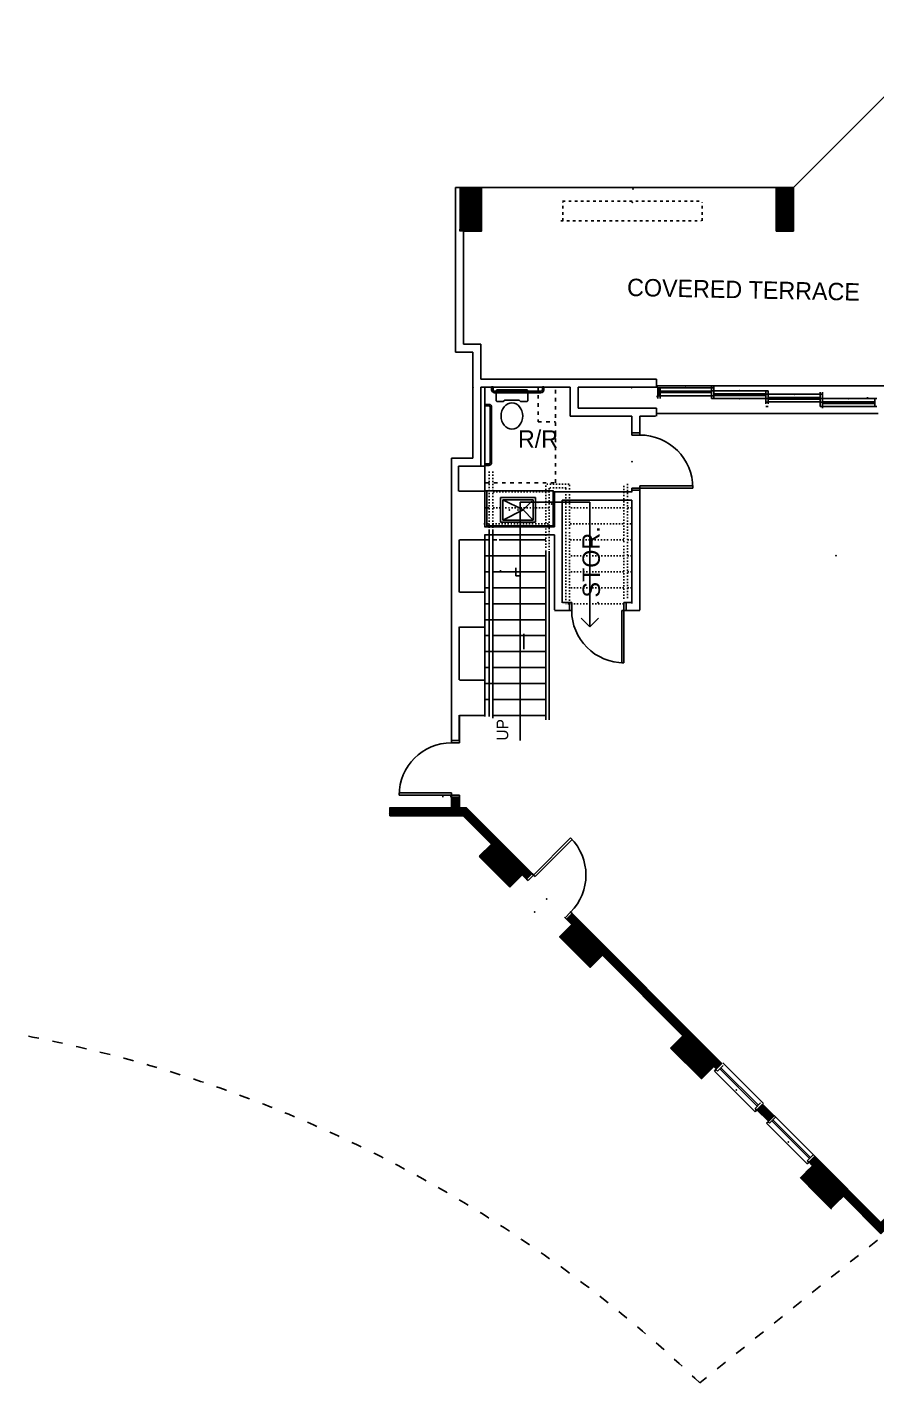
# Model space of a CAD drawing. Extents: x -92740 to -63661, y -15771 to -4391.
# Drawn here: x -77101 to -76515, y -10699 to -9765 of the extents above; entities that cross this region are included whole.
import ezdxf
from ezdxf.enums import TextEntityAlignment as Align

# ---------------------------------------------------------------- set-up
doc = ezdxf.new("R2010")
doc.units = 0
doc.header["$MEASUREMENT"] = 0
doc.linetypes.add('Dashed', pattern=[1, 0.3, -0.4, 0.3])
for name, color, linetype in [('1NOTES', 2, 'Continuous'), ('2NOTES', 1, 'Continuous'), ('B1NOTES', 2, 'Continuous'), ('B1PF', 5, 'Continuous'), ('B1WALLFILL', 1, 'Continuous'), ('B2CABINETS', 3, 'Continuous'), ('B2WALLFILL', 1, 'Continuous'), ('B2WINDOWS', 5, 'Continuous'), ('EXCABINETS', 8, 'Continuous'), ('EXDOORS', 3, 'Continuous'), ('NEWALLS1', 1, 'Continuous'), ('NEWINDOW1', 5, 'Continuous'), ('SETBACKS', 13, 'Continuous')]:
    doc.layers.add(name, color=color, linetype=linetype)
doc.styles.add('DCADTXTSTYLE1', font='AVG_TP')
pattern_1 = [(45, (0, 0), (-0.11048543456, 0.11048543456), []), (-45, (0, 0), (0.11048543456, 0.11048543456), [])]

msp = doc.modelspace()

# ---------------------------------------------------------------- hatches: boundary and pattern name
at = {"layer": 'B1WALLFILL', "linetype": 'Continuous', "ltscale": 12}
h = msp.add_hatch(dxfattribs=at)
h.set_pattern_fill('ansi37', color=1, scale=0.15625, style=0, pattern_type=2)
h.set_pattern_definition(pattern_1)
h.paths.add_polyline_path([(-76802.9, -9875.07), (-76790.9, -9875.07), (-76790.9, -9905.07), (-76802.9, -9905.07)], flags=0)
h = msp.add_hatch(dxfattribs=at)
h.set_pattern_fill('ansi37', color=1, scale=0.15625, style=0, pattern_type=2)
h.set_pattern_definition(pattern_1)
h.paths.add_polyline_path([(-76791.41, -9875.07), (-76787.9, -9875.07), (-76787.9, -9905.07), (-76791.36, -9905.07)], flags=0)
h = msp.add_hatch(dxfattribs=at)
h.set_pattern_fill('ansi37', color=1, scale=0.15625, style=0, pattern_type=2)
h.set_pattern_definition(pattern_1)
h.paths.add_polyline_path([(-76584.9, -9875.07), (-76572.9, -9875.07), (-76572.9, -9905.07), (-76584.9, -9905.07)], flags=0)
h = msp.add_hatch(dxfattribs=at)
h.set_pattern_fill('ansi37', color=1, scale=0.15625, style=0, pattern_type=2)
h.set_pattern_definition(pattern_1)
h.paths.add_polyline_path([(-76558.51, -10542.73), (-76562.12, -10546.35), (-76559.87, -10549.1), (-76568.15, -10557.37), (-76547.02, -10578.46), (-76538.52, -10569.96), (-76512.65, -10595.82), (-76071.95, -10155.12), (-76100.7, -10126.36), (-76104.59, -10130.25), (-76098.45, -10136.39), (-76102.77, -10140.7), (-76084.32, -10159.71), (-76161.04, -10236.43), (-76264.47, -10133), (-76243.78, -10112.31), (-76247.14, -10107.89), (-76268.36, -10129.11), (-76273.75, -10123.42), (-76277.64, -10127.31), (-76277.79, -10127.46), (-76164.93, -10240.32), (-76512.65, -10588.04)], flags=0)
h = msp.add_hatch(dxfattribs=at)
h.set_pattern_fill('ansi37', color=1, scale=0.15625, style=0, pattern_type=2)
h.set_pattern_definition(pattern_1)
h.paths.add_polyline_path([(-76851.4, -10302.38), (-76808.71, -10302.38), (-76808.71, -10295.07), (-76803.21, -10295.07), (-76803.4, -10302.38), (-76798.32, -10302.38), (-76753.08, -10347.62), (-76756.97, -10351.51), (-76760.02, -10348.46), (-76768.54, -10356.98), (-76789.4, -10335.57), (-76781.15, -10327.32), (-76800.61, -10307.86), (-76851.4, -10307.86)], flags=0)
h = msp.add_hatch(dxfattribs=at)
h.set_pattern_fill('ansi37', color=1, scale=0.15625, style=0, pattern_type=2)
h.set_pattern_definition(pattern_1)
h.paths.add_polyline_path([(-76725.45, -10375.24), (-76729.34, -10379.13), (-76725.77, -10382.71), (-76734.29, -10391.23), (-76713.04, -10412.48), (-76704.52, -10403.96), (-76649.07, -10459.41), (-76657.59, -10467.93), (-76636.34, -10489.18), (-76627.82, -10480.66), (-76626.07, -10482.41), (-76622.18, -10478.52)], flags=0)
at = {"layer": 'B2WALLFILL', "linetype": 'Continuous', "ltscale": 12}
h = msp.add_hatch(dxfattribs=at)
h.set_pattern_fill('ansi37', color=1, scale=0.15625, style=0, pattern_type=2)
h.set_pattern_definition(pattern_1)
h.paths.add_polyline_path([(-76806.36, -9875.07), (-76815.4, -9875.07)], flags=0)
h = msp.add_hatch(dxfattribs=at)
h.set_pattern_fill('ansi37', color=1, scale=0.15625, style=0, pattern_type=2)
h.set_pattern_definition(pattern_1)
h.paths.add_polyline_path([(-76558.21, -10542.43), (-76562.12, -10546.35), (-76559.87, -10549.1), (-76568.15, -10557.37), (-76547.02, -10578.46), (-76538.52, -10569.96), (-76512.65, -10595.82), (-76071.95, -10155.12), (-76100.7, -10126.36), (-76104.59, -10130.25), (-76098.45, -10136.39), (-76102.77, -10140.7), (-76084.32, -10159.71), (-76135.28, -10210.67), (-76136.33, -10209.62), (-76140.22, -10213.51), (-76139.17, -10214.56), (-76457.73, -10533.12), (-76459.78, -10531.07), (-76463.67, -10534.96), (-76461.62, -10537.01), (-76512.65, -10588.04)], flags=0)
h = msp.add_hatch(dxfattribs=at)
h.set_pattern_fill('ansi37', color=1, scale=0.15625, style=0, pattern_type=2)
h.set_pattern_definition(pattern_1)
h.paths.add_polyline_path([(-76594.19, -10506.51), (-76598.07, -10510.4), (-76590.12, -10518.36), (-76586.23, -10514.47)], flags=0)

# ---------------------------------------------------------------- linework, layer by layer
at = {"layer": 'B1PF', "color": 5, "linetype": 'Continuous', "ltscale": 12}
for p, q in [((-76750.82, -10088.69), (-76774.82, -10088.69)), ((-76774.82, -10088.69), (-76774.82, -10105.69)), ((-76752.32, -10090.19), (-76773.32, -10090.19)), ((-76773.32, -10090.19), (-76773.32, -10104.19)), ((-76759.32, -10097.19), (-76773.32, -10090.19)), ((-76759.32, -10097.19), (-76753.32, -10091.19)), ((-76752.32, -10104.19), (-76752.32, -10090.19)), ((-76750.82, -10105.69), (-76750.82, -10088.69)), ((-76774.82, -10105.69), (-76750.82, -10105.69)), ((-76759.32, -10097.19), (-76773.32, -10104.19)), ((-76773.32, -10104.19), (-76752.32, -10104.19)), ((-76752.32, -10104.19), (-76759.32, -10097.19))]:
    msp.add_line(p, q, dxfattribs=at)
msp.add_point((-76768.82, -10097.19), dxfattribs=at)
at = {"layer": 'B1WALLFILL', "color": 8, "linetype": 'Continuous', "ltscale": 12}
for p, q in [((-76764.4, -10142.57), (-76764.4, -10137.07)), ((-76761.4, -10142.57), (-76764.4, -10142.57)), ((-76761.4, -10140.07), (-76761.4, -10137.07)), ((-76758.9, -10182.57), (-76758.9, -10193.07))]:
    msp.add_line(p, q, dxfattribs=at)
at = {"layer": 'B2CABINETS', "color": 3, "linetype": 'Continuous', "ltscale": 12}
for p, q in [((-76738.4, -10084.05), (-76785.32, -10084.05)), ((-76784.4, -10084.05), (-76784.4, -10108.15)), ((-76738.6, -10108.15), (-76738.6, -10084.05)), ((-76784.32, -10108.15), (-76738.4, -10108.15))]:
    msp.add_line(p, q, dxfattribs=at)
at = {"layer": 'B2WALLFILL', "color": 1, "linetype": 'Dashed', "ltscale": 6}
for p in [(-76683.63, -9876.1), (-76683.89, -9885.26)]:
    msp.add_point(p, dxfattribs=at)
at = {"layer": 'B2WINDOWS', "color": 5, "linetype": 'Continuous', "ltscale": 12}
for p, q in [((-76621.65, -10477.99), (-76593.66, -10505.98)), ((-76626.34, -10482.68), (-76627.4, -10483.74)), ((-76627.4, -10483.74), (-76599.41, -10511.73)), ((-76625.28, -10483.74), (-76626.34, -10482.68)), ((-76625.28, -10483.74), (-76621.39, -10479.85)), ((-76623.69, -10482.15), (-76597.82, -10508.02)), ((-76622.98, -10481.45), (-76597.11, -10507.31)), ((-76599.41, -10509.61), (-76595.52, -10505.72)), ((-76599.41, -10509.61), (-76598.35, -10510.67)), ((-76598.35, -10510.67), (-76599.41, -10511.73)), ((-76589.33, -10519.69), (-76585.44, -10515.8)), ((-76558.21, -10542.43), (-76586.2, -10514.44)), ((-76590.39, -10518.63), (-76591.45, -10519.69)), ((-76563.46, -10547.68), (-76591.45, -10519.69)), ((-76589.33, -10519.69), (-76590.39, -10518.63)), ((-76561.87, -10543.97), (-76587.74, -10518.1)), ((-76561.16, -10543.26), (-76587.03, -10517.4)), ((-76563.46, -10545.56), (-76559.57, -10541.67)), ((-76563.46, -10545.56), (-76562.4, -10546.62)), ((-76562.4, -10546.62), (-76563.46, -10547.68))]:
    msp.add_line(p, q, dxfattribs=at)
for p in [(-76612.34, -10496.68), (-76576.39, -10532.63)]:
    msp.add_point(p, dxfattribs=at)
at = {"layer": 'EXCABINETS', "color": 9, "linetype": 'Dashed', "ltscale": 3}
for p, q in [((-76782.76, -10070.78), (-76782.76, -10112.78)), ((-76780.26, -10070.78), (-76780.26, -10113.78)), ((-76741.26, -10084.79), (-76780.26, -10084.79)), ((-76743.6, -10080.46), (-76743.6, -10124.57)), ((-76727.44, -10079.48), (-76743.19, -10079.48)), ((-76741.24, -10082.12), (-76741.24, -10124.57)), ((-76729.57, -10081.96), (-76741.07, -10081.96)), ((-76729.76, -10082.12), (-76729.76, -10110.82)), ((-76727.28, -10079.99), (-76727.28, -10111.53)), ((-76689.76, -10080.59), (-76689.76, -10120.04)), ((-76687.26, -10079.18), (-76687.26, -10120.39)), ((-76782.76, -10095.78), (-76785.76, -10095.78)), ((-76741.26, -10095.78), (-76780.26, -10095.78)), ((-76689.76, -10095.78), (-76727.25, -10095.78)), ((-76684.26, -10095.78), (-76687.26, -10095.78)), ((-76783.26, -10106.78), (-76786.26, -10106.78)), ((-76741.76, -10106.78), (-76780.76, -10106.78)), ((-76729.76, -10112.24), (-76729.76, -10161.07)), ((-76727.28, -10112.59), (-76727.28, -10161.07)), ((-76690.26, -10106.78), (-76727.25, -10106.78)), ((-76684.76, -10106.78), (-76687.76, -10106.78)), ((-76700.67, -10117.78), (-76727.25, -10117.78)), ((-76689.76, -10117.78), (-76698.9, -10117.78)), ((-76689.76, -10121.81), (-76689.76, -10159.59)), ((-76684.26, -10117.78), (-76687.26, -10117.78)), ((-76687.26, -10121.45), (-76687.26, -10158.18)), ((-76689.76, -10128.78), (-76727.25, -10128.78)), ((-76684.26, -10128.78), (-76687.26, -10128.78)), ((-76689.76, -10139.78), (-76727.25, -10139.78)), ((-76684.26, -10139.78), (-76687.26, -10139.78)), ((-76689.76, -10150.78), (-76727.25, -10150.78)), ((-76684.26, -10150.78), (-76687.26, -10150.78)), ((-76689.76, -10161.78), (-76729.76, -10161.78))]:
    msp.add_line(p, q, dxfattribs=at)
at = {"layer": 'EXCABINETS', "color": 1, "linetype": 'Continuous', "ltscale": 12}
msp.add_line((-76684.76, -10084.79), (-76738.26, -10084.79), dxfattribs=at)
at = {"layer": 'EXCABINETS', "color": 8, "linetype": 'Continuous', "ltscale": 12}
for p, q in [((-76689.76, -10084.79), (-76727.25, -10084.79)), ((-76684.26, -10084.79), (-76687.26, -10084.79)), ((-76782.76, -10111.78), (-76782.76, -10205.78)), ((-76780.26, -10111.78), (-76780.26, -10205.78)), ((-76785.76, -10117.78), (-76785.76, -10205.78)), ((-76782.76, -10117.78), (-76785.76, -10117.78)), ((-76777.4, -10117.78), (-76780.26, -10117.78)), ((-76743.55, -10117.78), (-76775.9, -10117.78)), ((-76743.55, -10128.78), (-76785.76, -10128.78)), ((-76743.6, -10125.07), (-76743.6, -10241.78)), ((-76741.24, -10125.57), (-76741.24, -10241.78)), ((-76782.76, -10139.78), (-76785.76, -10139.78)), ((-76743.55, -10139.79), (-76780.26, -10139.79)), ((-76783.26, -10150.78), (-76785.76, -10150.78)), ((-76743.55, -10150.78), (-76780.26, -10150.78)), ((-76782.76, -10161.78), (-76785.76, -10161.78)), ((-76743.55, -10161.78), (-76780.26, -10161.78)), ((-76743.55, -10172.78), (-76785.76, -10172.78)), ((-76782.76, -10183.78), (-76785.76, -10183.78)), ((-76743.55, -10183.78), (-76780.26, -10183.78)), ((-76743.55, -10194.78), (-76785.76, -10194.78)), ((-76785.76, -10204.78), (-76785.76, -10239.46)), ((-76782.76, -10205.78), (-76785.76, -10205.78)), ((-76782.76, -10205.78), (-76782.76, -10239.46)), ((-76780.26, -10204.78), (-76780.26, -10240.52)), ((-76743.55, -10205.78), (-76780.26, -10205.78)), ((-76743.55, -10216.78), (-76785.76, -10216.78)), ((-76782.76, -10227.78), (-76785.76, -10227.78)), ((-76743.55, -10227.78), (-76780.26, -10227.78)), ((-76743.55, -10238.78), (-76780.26, -10238.78))]:
    msp.add_line(p, q, dxfattribs=at)
at = {"layer": 'EXCABINETS', "color": 1, "linetype": 'Continuous', "ltscale": 6}
for p, q in [((-76732.26, -10090.55), (-76732.26, -10117.99)), ((-76732.26, -10117.78), (-76732.26, -10161.07))]:
    msp.add_line(p, q, dxfattribs=at)
at = {"layer": 'EXDOORS', "color": 3, "linetype": 'Continuous', "ltscale": 12}
for p, q in [((-76684.26, -10044.07), (-76684.26, -10045.57)), ((-76678.76, -10045.57), (-76684.26, -10045.57)), ((-76678.76, -10044.07), (-76678.76, -10045.57)), ((-76684.26, -10083.57), (-76684.26, -10082.07)), ((-76678.76, -10082.07), (-76684.26, -10082.07)), ((-76642.26, -10080.57), (-76678.76, -10080.57)), ((-76678.76, -10080.57), (-76678.76, -10082.07)), ((-76678.76, -10083.57), (-76678.76, -10082.07)), ((-76678.76, -10082.07), (-76642.26, -10082.07)), ((-76642.26, -10082.07), (-76642.26, -10080.57)), ((-76774.9, -10138.78), (-76774.9, -10140.28)), ((-76727.26, -10160.99), (-76725.76, -10160.99)), ((-76725.76, -10166.49), (-76725.76, -10160.99)), ((-76688.26, -10160.99), (-76689.76, -10160.99)), ((-76689.76, -10166.49), (-76689.76, -10160.99)), ((-76727.26, -10166.49), (-76725.76, -10166.49)), ((-76691.26, -10202.49), (-76691.26, -10166.49)), ((-76691.26, -10166.49), (-76689.76, -10166.49)), ((-76688.26, -10166.49), (-76689.76, -10166.49)), ((-76689.76, -10166.49), (-76689.76, -10202.49)), ((-76689.76, -10202.49), (-76691.26, -10202.49)), ((-76808.71, -10256.07), (-76808.71, -10257.57)), ((-76808.71, -10257.57), (-76803.21, -10257.57)), ((-76803.21, -10256.07), (-76803.21, -10257.57)), ((-76844.71, -10293.57), (-76844.71, -10292.07)), ((-76844.71, -10292.07), (-76808.71, -10292.07)), ((-76808.71, -10292.07), (-76808.71, -10293.57)), ((-76808.71, -10293.57), (-76844.71, -10293.57)), ((-76814.71, -10295.07), (-76814.71, -10293.57)), ((-76809.21, -10295.07), (-76809.21, -10293.57)), ((-76808.71, -10295.07), (-76808.71, -10293.57)), ((-76808.71, -10293.57), (-76803.21, -10293.57)), ((-76803.21, -10295.07), (-76803.21, -10293.57)), ((-76752.02, -10348.68), (-76726.52, -10323.18)), ((-76725.45, -10324.24), (-76750.95, -10349.74)), ((-76726.52, -10323.18), (-76725.45, -10324.24)), ((-76753.08, -10347.62), (-76752.02, -10348.68)), ((-76756.97, -10351.51), (-76755.9, -10352.57)), ((-76752.02, -10348.68), (-76755.9, -10352.57)), ((-76750.95, -10349.74), (-76752.02, -10348.68)), ((-76726.52, -10374.18), (-76730.4, -10378.07)), ((-76725.45, -10375.24), (-76726.52, -10374.18)), ((-76729.34, -10379.13), (-76730.4, -10378.07))]:
    msp.add_line(p, q, dxfattribs=at)
for centre, radius, start, end in [((-76678.76, -10082.07), 36.5, 359.99997, 449.99997), ((-76689.76, -10166.49), 36, 179.99997, 269.99997), ((-76808.71, -10293.57), 36, 89.99997, 179.99997), ((-76752.02, -10348.68), 36.06, 314.99997, 404.99997)]:
    msp.add_arc(centre, radius, start, end, dxfattribs=at)
for p in [(-76684.26, -10063.82), (-76748.94, -10091.92), (-76739.64, -10093.06), (-76707.76, -10160.99), (-76743.15, -10365.32), (-76751.41, -10374.11)]:
    msp.add_point(p, dxfattribs=at)
at = {"layer": 'NEWALLS1', "color": 1, "linetype": 'Continuous', "ltscale": 12}
for p, q in [((-76462.4, -9764.57), (-76572.9, -9875.07)), ((-76805.9, -9988.57), (-76805.9, -9875.07)), ((-76805.9, -9875.07), (-76787.9, -9875.07)), ((-76800.9, -9875.07), (-76572.9, -9875.07)), ((-76787.9, -9875.07), (-76787.9, -9905.07)), ((-76584.9, -9905.07), (-76584.9, -9875.07)), ((-76572.9, -9875.07), (-76572.9, -9905.07)), ((-76800.4, -9983.07), (-76800.4, -9905.57)), ((-76787.9, -9905.07), (-76799.9, -9905.07)), ((-76572.9, -9905.07), (-76584.9, -9905.07)), ((-76788.4, -9983.07), (-76800.4, -9983.07)), ((-76788.4, -10007.07), (-76788.4, -9983.07)), ((-76793.9, -9988.57), (-76805.9, -9988.57)), ((-76793.9, -10061.57), (-76793.9, -9988.57)), ((-76684.9, -10007.06), (-76788.4, -10007.06)), ((-76684.9, -10007.02), (-76667.4, -10007.02)), ((-76667.4, -10007.02), (-76667.4, -10013.02)), ((-76726.93, -10012.54), (-76788.4, -10012.55)), ((-76788.4, -10067.09), (-76788.4, -10012.55)), ((-76785.78, -10085.43), (-76785.78, -10013.3)), ((-76726.93, -10012.54), (-76726.93, -10032.52)), ((-76667.4, -10012.52), (-76721.43, -10012.54)), ((-76721.43, -10012.54), (-76721.43, -10027.02)), ((-76664.9, -10013.02), (-76666.4, -10013.02)), ((-76666.4, -10013.02), (-76666.4, -10018.52)), ((-76664.9, -10013.02), (-76666.4, -10013.02)), ((-76664.9, -10015.02), (-76666.4, -10015.02)), ((-76666.4, -10015.02), (-76666.4, -10020.52)), ((-76664.9, -10018.52), (-76666.4, -10018.52)), ((-76664.9, -10013.02), (-76664.9, -10018.52)), ((-76664.9, -10015.02), (-76664.9, -10020.52)), ((-76627.9, -10013.02), (-76629.4, -10013.02)), ((-76629.4, -10013.02), (-76629.4, -10018.52)), ((-76627.9, -10013.02), (-76629.4, -10013.02)), ((-76627.9, -10015.02), (-76629.4, -10015.02)), ((-76629.4, -10015.02), (-76629.4, -10020.52)), ((-76627.9, -10018.52), (-76629.4, -10018.52)), ((-76627.9, -10013.02), (-76627.9, -10018.52)), ((-76627.9, -10015.02), (-76627.9, -10020.52)), ((-76590.4, -10015.02), (-76591.9, -10015.02)), ((-76591.9, -10015.02), (-76591.9, -10020.52)), ((-76590.4, -10017.52), (-76591.9, -10017.52)), ((-76591.9, -10017.52), (-76591.9, -10023.02)), ((-76590.4, -10017.52), (-76591.9, -10017.52)), ((-76590.4, -10020.52), (-76591.9, -10020.52)), ((-76590.4, -10020.52), (-76591.9, -10020.52)), ((-76590.4, -10015.02), (-76590.4, -10020.52)), ((-76590.4, -10017.52), (-76590.4, -10023.02)), ((-76552.9, -10017.52), (-76554.4, -10017.52)), ((-76554.4, -10017.52), (-76554.4, -10023.02)), ((-76552.9, -10020.52), (-76554.4, -10020.52)), ((-76554.4, -10020.52), (-76554.4, -10026.02)), ((-76552.9, -10017.52), (-76552.9, -10023.02)), ((-76552.9, -10020.52), (-76552.9, -10026.02)), ((-76721.43, -10027.02), (-76667.4, -10027.02)), ((-76667.4, -10032.52), (-76667.4, -10027.02)), ((-76590.4, -10023.02), (-76591.9, -10023.02)), ((-76552.9, -10023.02), (-76554.4, -10023.02)), ((-76552.9, -10026.02), (-76554.4, -10026.02)), ((-76726.93, -10032.52), (-76684.26, -10032.52)), ((-76684.26, -10044.07), (-76684.26, -10032.52)), ((-76678.76, -10044.07), (-76678.76, -10032.52)), ((-76678.76, -10032.52), (-76667.9, -10032.52)), ((-76684.26, -10044.07), (-76678.76, -10044.07)), ((-76808.71, -10256.07), (-76808.71, -10061.57)), ((-76808.71, -10061.57), (-76793.9, -10061.57)), ((-76788.4, -10067.07), (-76803.9, -10067.07)), ((-76803.9, -10067.07), (-76803.9, -10084.34)), ((-76788.4, -10067.07), (-76785.42, -10067.07)), ((-76785.66, -10084.34), (-76803.61, -10084.34)), ((-76785.78, -10085.43), (-76785.78, -10108.87)), ((-76684.26, -10084.88), (-76684.26, -10083.57)), ((-76684.26, -10083.57), (-76678.76, -10083.57)), ((-76678.76, -10166.27), (-76678.76, -10083.57)), ((-76732.26, -10090.38), (-76684.4, -10090.38)), ((-76684.26, -10161.55), (-76684.26, -10090.55)), ((-76785.81, -10108.87), (-76737.61, -10108.87)), ((-76785.81, -10114.37), (-76737.61, -10114.37)), ((-76785.78, -10114.37), (-76785.78, -10238.56)), ((-76803.26, -10153.84), (-76803.26, -10117.7)), ((-76803.22, -10117.72), (-76785.86, -10117.72)), ((-76803.22, -10153.87), (-76785.86, -10153.87)), ((-76727.26, -10160.99), (-76732.15, -10160.99)), ((-76727.26, -10166.49), (-76727.26, -10160.99)), ((-76688.26, -10166.49), (-76688.26, -10160.99)), ((-76684.26, -10160.99), (-76688.26, -10160.99)), ((-76727.26, -10166.49), (-76737.65, -10166.49)), ((-76688.26, -10166.49), (-76678.7, -10166.49)), ((-76803.26, -10214.32), (-76803.26, -10177.7)), ((-76803.22, -10177.96), (-76785.86, -10177.96)), ((-76713.26, -10177.78), (-76719.26, -10171.78)), ((-76713.26, -10177.78), (-76707.26, -10171.78)), ((-76803.22, -10214.35), (-76785.86, -10214.35)), ((-76803.26, -10256.07), (-76803.26, -10238.66)), ((-76803.22, -10238.68), (-76785.86, -10238.68)), ((-76803.21, -10256.07), (-76803.21, -10238.68)), ((-76808.71, -10256.07), (-76803.21, -10256.07)), ((-76808.71, -10302.38), (-76808.71, -10295.07)), ((-76808.71, -10295.07), (-76803.21, -10295.07)), ((-76803.26, -10307.97), (-76803.26, -10295.07)), ((-76803.21, -10302.11), (-76803.21, -10295.07)), ((-76808.71, -10302.38), (-76851.4, -10302.38)), ((-76800.63, -10307.88), (-76850.9, -10307.88)), ((-76803.4, -10302.38), (-76798.32, -10302.38)), ((-76781.15, -10327.32), (-76800.61, -10307.86)), ((-76789.81, -10310.89), (-76798.32, -10302.38)), ((-76789.81, -10310.89), (-76753.02, -10347.68)), ((-76789.4, -10335.57), (-76781.65, -10327.82)), ((-76768.54, -10356.98), (-76789.68, -10335.84)), ((-76768.54, -10356.98), (-76760.02, -10348.46)), ((-76760.02, -10348.46), (-76758.47, -10350.01)), ((-76753.08, -10347.62), (-76756.97, -10351.51)), ((-76758.27, -10350.21), (-76756.72, -10351.76)), ((-76725.45, -10375.24), (-76729.34, -10379.13)), ((-76726.95, -10373.74), (-76622.18, -10478.52)), ((-76734.29, -10391.23), (-76725.77, -10382.71)), ((-76730.84, -10377.63), (-76725.77, -10382.71)), ((-76713.04, -10412.48), (-76734.29, -10391.23)), ((-76713.02, -10412.46), (-76704.52, -10403.96)), ((-76704.52, -10403.96), (-76649.07, -10459.41)), ((-76657.59, -10467.93), (-76649.07, -10459.41)), ((-76636.34, -10489.18), (-76657.59, -10467.93)), ((-76622.45, -10478.79), (-76626.34, -10482.68)), ((-76636.34, -10489.18), (-76627.82, -10480.66)), ((-76627.82, -10480.66), (-76626.07, -10482.41)), ((-76594.46, -10506.78), (-76598.35, -10510.67)), ((-76594.19, -10506.51), (-76586.23, -10514.47)), ((-76598.07, -10510.4), (-76590.12, -10518.36)), ((-76586.5, -10514.74), (-76590.39, -10518.63)), ((-76558.51, -10542.73), (-76562.4, -10546.62)), ((-76558.24, -10542.46), (-76512.65, -10588.04)), ((-76568.26, -10557.48), (-76563.87, -10553.1)), ((-76564.26, -10553.48), (-76559.87, -10549.1)), ((-76562.66, -10545.82), (-76559.4, -10549.07)), ((-76568.15, -10557.37), (-76546.68, -10578.84)), ((-76547.02, -10578.46), (-76538.52, -10569.96)), ((-76538.27, -10570.21), (-76512.65, -10595.82))]:
    msp.add_line(p, q, dxfattribs=at)
at = {"layer": 'NEWALLS1', "color": 5, "linetype": 'Dashed', "ltscale": 6}
for p, q in [((-76732.06, -9884.58), (-76635.89, -9884.58)), ((-76731.97, -9897.99), (-76731.97, -9885.26)), ((-76635.81, -9897.99), (-76635.81, -9885.26)), ((-76733.39, -9898.01), (-76636.51, -9898.01))]:
    msp.add_line(p, q, dxfattribs=at)
at = {"layer": 'NEWALLS1', "color": 5, "linetype": 'Continuous', "ltscale": 12}
for p, q in [((-76780.97, -10012.46), (-76780.97, -10014.46)), ((-76779.97, -10012.46), (-76780.97, -10012.46)), ((-76779.97, -10012.46), (-76779.97, -10014.46)), ((-76778.97, -10015.46), (-76746.97, -10015.46)), ((-76778.97, -10016.46), (-76746.97, -10016.46)), ((-76745.97, -10014.46), (-76745.97, -10012.46)), ((-76745.97, -10012.46), (-76744.97, -10012.46)), ((-76744.97, -10014.46), (-76744.97, -10012.46)), ((-76784.97, -10024.46), (-76782.97, -10024.46)), ((-76784.97, -10024.46), (-76784.97, -10025.46)), ((-76784.97, -10025.46), (-76782.97, -10025.46)), ((-76781.97, -10026.46), (-76781.97, -10064.46)), ((-76780.97, -10026.46), (-76780.97, -10064.46)), ((-76782.97, -10065.46), (-76784.97, -10065.46)), ((-76784.97, -10066.46), (-76784.97, -10065.46)), ((-76782.97, -10066.46), (-76784.97, -10066.46))]:
    msp.add_line(p, q, dxfattribs=at)
at = {"layer": 'NEWALLS1', "color": 5, "linetype": 'Continuous', "ltscale": 0.03125}
for p, q in [((-76777.47, -10014.46), (-76777.97, -10014.96)), ((-76777.97, -10015.46), (-76777.97, -10014.96)), ((-76777.97, -10021.96), (-76777.97, -10016.46)), ((-76777.47, -10014.46), (-76756.47, -10014.46)), ((-76771.97, -10021.46), (-76772.97, -10022.46)), ((-76761.97, -10021.46), (-76771.97, -10021.46)), ((-76760.97, -10022.46), (-76761.97, -10021.46)), ((-76755.97, -10014.96), (-76756.47, -10014.46)), ((-76755.97, -10014.96), (-76755.97, -10015.46)), ((-76755.97, -10016.46), (-76755.97, -10021.96)), ((-76777.97, -10021.96), (-76777.47, -10022.46)), ((-76772.97, -10022.46), (-76777.47, -10022.46)), ((-76756.47, -10022.46), (-76760.97, -10022.46)), ((-76756.47, -10022.46), (-76755.97, -10021.96))]:
    msp.add_line(p, q, dxfattribs=at)
at = {"layer": 'NEWALLS1', "color": 10, "linetype": 'Dashed', "ltscale": 8}
for p, q in [((-76748.97, -10012.46), (-76748.97, -10036.46)), ((-76736.97, -10078.46), (-76736.97, -10012.46)), ((-76748.97, -10036.46), (-76736.97, -10036.46)), ((-76784.97, -10078.46), (-76736.97, -10078.46))]:
    msp.add_line(p, q, dxfattribs=at)
at = {"layer": 'NEWALLS1', "color": 1, "linetype": 'Continuous', "ltscale": 6}
for p, q in [((-76737.65, -10108.87), (-76737.65, -10084.88)), ((-76737.65, -10166.03), (-76737.65, -10114.37))]:
    msp.add_line(p, q, dxfattribs=at)
at = {"layer": 'NEWALLS1', "color": 2, "linetype": 'Continuous', "ltscale": 12}
for p, q in [((-76761.26, -10216.78), (-76761.26, -10091.78)), ((-76761.26, -10091.78), (-76713.26, -10091.78)), ((-76713.26, -10091.78), (-76713.26, -10177.78)), ((-76761.26, -10256), (-76761.26, -10215.1))]:
    msp.add_line(p, q, dxfattribs=at)
at = {"layer": 'NEWALLS1', "color": 5, "linetype": 'Continuous', "ltscale": 8}
for centre, radius, start, end in [((-76778.97, -10014.46), 2, 179.99997, 269.99997), ((-76778.97, -10014.46), 1, 179.99997, 269.99997), ((-76746.97, -10014.46), 1, 269.99997, 359.99997), ((-76746.97, -10014.46), 2, 269.99997, 359.99997), ((-76782.97, -10026.46), 2, 359.99997, 449.99997), ((-76782.97, -10026.46), 1, 359.99997, 449.99997), ((-76782.97, -10064.46), 1, 269.99997, 359.99997), ((-76782.97, -10064.46), 2, 269.99997, 359.99997)]:
    msp.add_arc(centre, radius, start, end, dxfattribs=at)
at = {"layer": 'NEWALLS1', "color": 5, "linetype": 'Continuous', "ltscale": 0.03125}
msp.add_ellipse((-76766.97, -10032.46), major_axis=(0, 9), ratio=0.833333, start_param=4.712389, end_param=10.995574, dxfattribs=at)
at = {"layer": 'NEWALLS1', "color": 1, "linetype": 'Continuous', "ltscale": 12}
for p in [(-76793.9, -10013.02), (-76762.82, -10097.19), (-76543.57, -10128.73)]:
    msp.add_point(p, dxfattribs=at)
at = {"layer": 'NEWINDOW1', "color": 5, "linetype": 'Continuous', "ltscale": 12}
for p, q in [((-76505.4, -10011.77), (-76667.4, -10011.77)), ((-76666.9, -10013.02), (-76666.9, -10011.52)), ((-76629.4, -10013.02), (-76629.4, -10011.52)), ((-76627.9, -10013.02), (-76627.9, -10011.52)), ((-76665.4, -10013.02), (-76666.9, -10013.02)), ((-76666.9, -10013.02), (-76627.9, -10013.02)), ((-76665.4, -10018.52), (-76666.9, -10018.52)), ((-76666.9, -10018.52), (-76627.9, -10018.52)), ((-76666.9, -10018.52), (-76666.9, -10019.52)), ((-76664.9, -10013.02), (-76666.4, -10013.02)), ((-76666.4, -10013.02), (-76666.4, -10018.52)), ((-76666.4, -10013.02), (-76664.9, -10013.02)), ((-76664.9, -10013.02), (-76666.4, -10013.02)), ((-76666.4, -10013.02), (-76666.4, -10014.02)), ((-76666.4, -10013.02), (-76664.9, -10013.02)), ((-76664.9, -10015.02), (-76666.4, -10015.02)), ((-76666.4, -10015.02), (-76666.4, -10020.52)), ((-76666.4, -10015.02), (-76664.9, -10015.02)), ((-76664.9, -10018.52), (-76666.4, -10018.52)), ((-76666.4, -10018.52), (-76666.4, -10019.52)), ((-76666.4, -10018.52), (-76664.9, -10018.52)), ((-76665.4, -10013.02), (-76665.4, -10018.52)), ((-76665.4, -10015.27), (-76629.4, -10015.27)), ((-76665.4, -10016.27), (-76629.4, -10016.27)), ((-76664.9, -10013.02), (-76664.9, -10018.52)), ((-76664.9, -10013.02), (-76664.9, -10014.02)), ((-76664.9, -10015.02), (-76664.9, -10020.52)), ((-76664.9, -10018.52), (-76664.9, -10019.52)), ((-76627.9, -10013.02), (-76629.4, -10013.02)), ((-76629.4, -10013.02), (-76629.4, -10018.52)), ((-76629.4, -10013.02), (-76627.9, -10013.02)), ((-76627.9, -10013.02), (-76629.4, -10013.02)), ((-76629.4, -10013.02), (-76629.4, -10014.02)), ((-76629.4, -10013.02), (-76627.9, -10013.02)), ((-76627.9, -10015.02), (-76629.4, -10015.02)), ((-76629.4, -10015.02), (-76590.4, -10015.02)), ((-76629.4, -10015.02), (-76629.4, -10020.52)), ((-76629.4, -10015.02), (-76627.9, -10015.02)), ((-76627.9, -10018.52), (-76629.4, -10018.52)), ((-76629.4, -10018.52), (-76629.4, -10019.52)), ((-76629.4, -10018.52), (-76627.9, -10018.52)), ((-76629.4, -10020.52), (-76590.4, -10020.52)), ((-76629.4, -10020.52), (-76590.4, -10020.52)), ((-76627.9, -10013.02), (-76627.9, -10018.52)), ((-76627.9, -10013.02), (-76627.9, -10014.02)), ((-76627.9, -10015.02), (-76627.9, -10020.52)), ((-76627.9, -10017.27), (-76591.9, -10017.27)), ((-76627.9, -10018.27), (-76591.9, -10018.27)), ((-76627.9, -10018.52), (-76627.9, -10019.52)), ((-76590.4, -10015.02), (-76591.9, -10015.02)), ((-76591.9, -10015.02), (-76591.9, -10020.52)), ((-76591.9, -10015.02), (-76590.4, -10015.02)), ((-76591.9, -10017.52), (-76591.9, -10016.02)), ((-76590.4, -10017.52), (-76591.9, -10017.52)), ((-76591.9, -10017.52), (-76552.9, -10017.52)), ((-76591.9, -10017.52), (-76591.9, -10023.02)), ((-76591.9, -10017.52), (-76590.4, -10017.52)), ((-76590.4, -10017.52), (-76591.9, -10017.52)), ((-76591.9, -10017.52), (-76591.9, -10018.52)), ((-76591.9, -10017.52), (-76590.4, -10017.52)), ((-76591.9, -10020.52), (-76591.9, -10019.02)), ((-76590.4, -10020.52), (-76591.9, -10020.52)), ((-76591.9, -10020.52), (-76552.9, -10020.52)), ((-76591.9, -10020.52), (-76590.4, -10020.52)), ((-76590.4, -10020.52), (-76591.9, -10020.52)), ((-76591.9, -10020.52), (-76591.9, -10021.52)), ((-76591.9, -10020.52), (-76590.4, -10020.52)), ((-76590.4, -10015.02), (-76590.4, -10020.52)), ((-76590.4, -10017.52), (-76590.4, -10016.02)), ((-76590.4, -10017.52), (-76590.4, -10023.02)), ((-76590.4, -10017.52), (-76590.4, -10018.52)), ((-76590.4, -10020.52), (-76590.4, -10019.02)), ((-76590.4, -10019.77), (-76554.4, -10019.77)), ((-76590.4, -10020.52), (-76590.4, -10021.52)), ((-76590.4, -10020.77), (-76554.4, -10020.77)), ((-76554.4, -10017.52), (-76554.4, -10016.02)), ((-76552.9, -10017.52), (-76554.4, -10017.52)), ((-76554.4, -10017.52), (-76554.4, -10023.02)), ((-76554.4, -10017.52), (-76552.9, -10017.52)), ((-76554.4, -10020.52), (-76554.4, -10019.02)), ((-76552.9, -10020.52), (-76554.4, -10020.52)), ((-76554.4, -10020.52), (-76515.4, -10020.52)), ((-76554.4, -10020.52), (-76554.4, -10026.02)), ((-76554.4, -10020.52), (-76552.9, -10020.52)), ((-76552.9, -10017.52), (-76552.9, -10016.02)), ((-76552.9, -10017.52), (-76552.9, -10023.02)), ((-76552.9, -10020.52), (-76552.9, -10019.02)), ((-76552.9, -10020.52), (-76552.9, -10026.02)), ((-76521.9, -10019.52), (-76521.9, -10020.52)), ((-76516.9, -10020.52), (-76516.9, -10026.02)), ((-76516.9, -10020.52), (-76515.4, -10020.52)), ((-76514.4, -10030.77), (-76667.4, -10030.77)), ((-76590.4, -10023.02), (-76591.9, -10023.02)), ((-76591.9, -10023.02), (-76591.9, -10024.02)), ((-76591.9, -10023.02), (-76590.4, -10023.02)), ((-76591.9, -10026.02), (-76590.4, -10026.02)), ((-76590.4, -10022.77), (-76554.4, -10022.77)), ((-76590.4, -10023.02), (-76590.4, -10024.02)), ((-76552.9, -10023.02), (-76554.4, -10023.02)), ((-76554.4, -10023.02), (-76554.4, -10024.02)), ((-76554.4, -10023.02), (-76552.9, -10023.02)), ((-76552.9, -10026.02), (-76554.4, -10026.02)), ((-76554.4, -10026.02), (-76515.4, -10026.02)), ((-76554.4, -10026.02), (-76552.9, -10026.02)), ((-76552.9, -10022.77), (-76516.9, -10022.77)), ((-76552.9, -10023.02), (-76552.9, -10024.02)), ((-76552.9, -10023.77), (-76516.9, -10023.77)), ((-76552.9, -10026.02), (-76552.9, -10027.02)), ((-76516.9, -10026.02), (-76515.4, -10026.02))]:
    msp.add_line(p, q, dxfattribs=at)
for p in [(-76684.4, -10013.02), (-76647.4, -10013.02), (-76609.9, -10015.02), (-76609.9, -10020.52), (-76572.4, -10017.52), (-76572.4, -10020.52), (-76534.9, -10020.52)]:
    msp.add_point(p, dxfattribs=at)
at = {"layer": 'SETBACKS', "color": 5, "linetype": 'Dashed', "ltscale": 24}
msp.add_line((-76030.29, -10211.11), (-76637.48, -10698.55), dxfattribs=at)
msp.add_arc((-77273.17, -11362.92), 919.5, 46.26357, 120.8925, dxfattribs=at)

# ---------------------------------------------------------------- texts
at = {"layer": '1NOTES', "color": 1, "linetype": 'Continuous', "ltscale": 12, "style": 'DCADTXTSTYLE1'}
msp.add_text('COVERED TERRACE', height=12, rotation=-1.17317, dxfattribs=at).set_placement((-76687.77, -9953.37), align=Align.BOTTOM_LEFT)
at = {"layer": '2NOTES', "color": 1, "linetype": 'Continuous', "ltscale": 12, "style": 'DCADTXTSTYLE1'}
msp.add_text('STOR.', height=12, rotation=90.31467, dxfattribs=at).set_placement((-76702.63, -10157.46), align=Align.BOTTOM_LEFT)
at = {"layer": 'B1NOTES', "color": 1, "linetype": 'Continuous', "ltscale": 12, "style": 'DCADTXTSTYLE1'}
msp.add_text('R/R', height=12, rotation=-0.00003, dxfattribs=at).set_placement((-76762.83, -10057.92), align=Align.BOTTOM_LEFT)
at = {"layer": 'B1NOTES', "color": 3, "linetype": 'Continuous', "ltscale": 12, "style": 'DCADTXTSTYLE1'}
msp.add_text('UP', height=8, rotation=450, dxfattribs=at).set_placement((-76767.15, -10256.12), align=Align.BOTTOM_LEFT)

doc.saveas('drawing.dxf')
